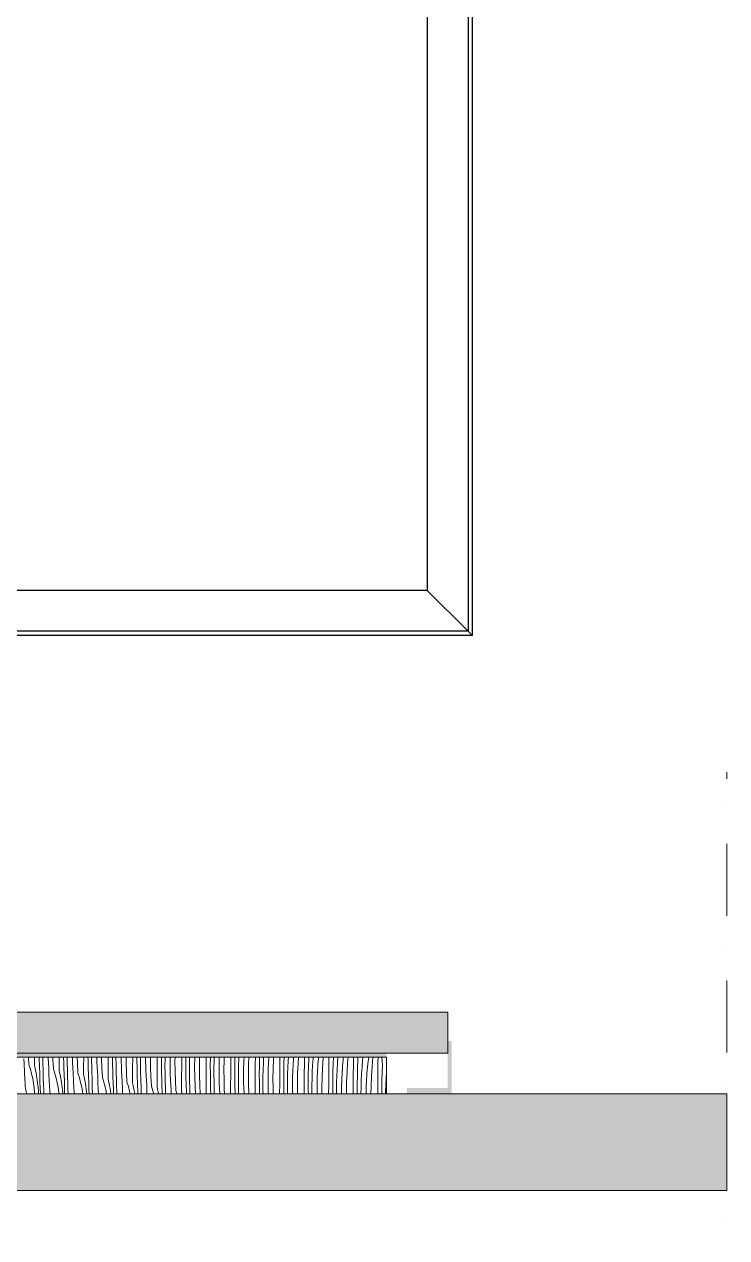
# Model space of a CAD drawing. Header units: millimetres. Extents: x -5804 to 56024, y 506 to 54141.
# Drawn here: x 45044 to 48488, y 28141 to 34087 of the extents above; entities that cross this region are included whole.
import ezdxf

# ---------------------------------------------------------------- set-up
doc = ezdxf.new("R2010")
doc.units = ezdxf.units.MM
doc.linetypes.add('Dot & Dashed', pattern=[670.277762, 352.777767, -176.388884, 0, -141.111112])
for name, color, linetype, lineweight in [('02', 251, 'Continuous', 15), ('05', 161, 'Continuous', 25), ('0_Pen_No__25', 161, 'Continuous', 25), ('2D Drafting - General2', 251, 'Continuous', 15), ('2D Drafting - General81', 251, 'Continuous', 20)]:
    doc.layers.add(name, color=color, linetype=linetype, lineweight=lineweight)

# ---------------------------------------------------------------- blocks, each defined once
blk = doc.blocks.new('*X26')
at = {"layer": '2D Drafting - General81', "linetype": 'Continuous'}
for p, q in [((-50177.6, -105049.1), (-50179.4, -105025)), ((-50177.4, -105062.4), (-50177.6, -105049.1)), ((-50177, -105075.7), (-50177.4, -105062.4)), ((-50154.8, -105053.1), (-50156.7, -105016.9)), ((-50154.8, -105053.1), (-50147.6, -105075.5)), ((-50127, -105058), (-50126.7, -105018.7)), ((-50127, -105058), (-50124.3, -105070)), ((-50126.7, -105018.7), (-50126.7, -105016.9)), ((-50104.2, -105024.1), (-50104.4, -105016.9)), ((-50102.9, -105062.3), (-50104.2, -105024.1)), ((-50102.7, -105066.9), (-50102.9, -105062.3)), ((-50087.2, -105020.9), (-50087.3, -105016.9)), ((-50087.1, -105026.5), (-50087.2, -105020.9)), ((-50086.9, -105032), (-50087.1, -105026.5)), ((-50086.7, -105037.6), (-50086.9, -105032)), ((-50086.5, -105043.1), (-50086.7, -105037.6)), ((-50086.3, -105048.7), (-50086.5, -105043.1)), ((-50086.1, -105054.2), (-50086.3, -105048.7)), ((-50085.8, -105059.8), (-50086.1, -105054.2)), ((-50085.6, -105065.3), (-50085.8, -105059.8)), ((-50060.8, -105022.1), (-50061.1, -105016.9)), ((-50059.4, -105046.2), (-50060.8, -105022.1)), ((-50057.6, -105070.2), (-50059.4, -105046.2)), ((-50037.3, -105026.5), (-50037.6, -105016.9)), ((-50034.7, -105074.3), (-50037.3, -105026.5)), ((-50006.9, -105079.2), (-50006.7, -105039.8)), ((-50006.7, -105039.8), (-50006.5, -105016.9)), ((-49984.2, -105045.3), (-49984.9, -105016.9)), ((-49982.8, -105083.4), (-49984.2, -105045.3)), ((-49967.2, -105042.1), (-49967.7, -105016.9)), ((-49967, -105047.6), (-49967.2, -105042.1)), ((-49966.8, -105053.2), (-49967, -105047.6)), ((-49966.6, -105058.7), (-49966.8, -105053.2)), ((-49966.4, -105064.3), (-49966.6, -105058.7)), ((-49941.8, -105019.1), (-49941.9, -105016.9)), ((-49940.8, -105043.2), (-49941.8, -105019.1)), ((-49939.3, -105067.3), (-49940.8, -105043.2)), ((-49917.2, -105047.7), (-49918.1, -105016.9)), ((-49914.7, -105095.4), (-49917.2, -105047.7)), ((-49886.9, -105100.3), (-49886.6, -105061)), ((-49886.6, -105061), (-49886.3, -105021.7)), ((-49886.3, -105021.7), (-49886.3, -105016.9)), ((-49865.1, -105028.3), (-49865.3, -105016.9)), ((-49864.1, -105066.5), (-49865.1, -105028.3)), ((-49847.8, -105030.2), (-49847.9, -105016.9)), ((-49847.1, -105063.3), (-49847.8, -105030.2)), ((-49821.8, -105040.3), (-49822.5, -105016.9)), ((-49820.7, -105064.4), (-49821.8, -105040.3)), ((-49798.6, -105021.1), (-49798.6, -105016.9)), ((-49797.1, -105068.9), (-49798.6, -105021.1)), ((-49766.5, -105082.2), (-49766.3, -105042.8)), ((-49766.3, -105042.8), (-49766.1, -105016.9)), ((-49745, -105049.5), (-49745.5, -105016.9)), ((-49744, -105087.6), (-49745, -105049.5)), ((-49727.9, -105018.3), (-49727.9, -105016.9)), ((-49727.7, -105051.4), (-49727.9, -105018.3)), ((-49727, -105084.4), (-49727.7, -105051.4)), ((-49702.4, -105037.3), (-49702.7, -105016.9)), ((-49701.7, -105061.5), (-49702.4, -105037.3)), ((-49700.6, -105085.6), (-49701.7, -105061.5)), ((-49678.5, -105042.2), (-49678.7, -105016.9)), ((-49677.1, -105090), (-49678.5, -105042.2)), ((-49646.2, -105064), (-49645.9, -105024.7)), ((-49645.9, -105024.7), (-49645.9, -105016.9)), ((-49625.5, -105032.5), (-49625.6, -105016.9)), ((-49624.9, -105070.7), (-49625.5, -105032.5)), ((-49607.9, -105039.5), (-49607.7, -105016.9)), ((-49607.6, -105072.6), (-49607.9, -105039.5)), ((-49582.7, -105034.3), (-49582.7, -105016.9)), ((-49582.4, -105058.5), (-49582.7, -105034.3)), ((-49581.6, -105082.6), (-49582.4, -105058.5)), ((-49558.4, -105063.4), (-49558.7, -105016.9)), ((-49526.1, -105085.2), (-49525.9, -105045.8)), ((-49525.9, -105045.8), (-49525.6, -105016.9)), ((-49505.4, -105053.7), (-49505.6, -105016.9)), ((-49504.9, -105091.8), (-49505.4, -105053.7)), ((-49487.8, -105060.7), (-49487.6, -105027.6)), ((-49487.6, -105093.7), (-49487.8, -105060.7)), ((-49487.6, -105027.6), (-49487.4, -105016.9)), ((-49462.7, -105055.5), (-49462.6, -105031.4)), ((-49462.3, -105079.7), (-49462.7, -105055.5)), ((-49462.6, -105031.4), (-49462.4, -105016.9)), ((-49438.7, -105036.8), (-49438.3, -105016.9)), ((-49438.4, -105084.6), (-49438.7, -105036.8)), ((-49405.8, -105067), (-49405.5, -105027.7)), ((-49405.5, -105027.7), (-49405.4, -105016.9)), ((-49385.6, -105036.7), (-49385.4, -105016.9)), ((-49385.4, -105074.9), (-49385.6, -105036.7)), ((-49367.7, -105081.9), (-49367.5, -105048.8)), ((-49367.5, -105048.8), (-49366.9, -105016.9)), ((-49342.6, -105052.5), (-49342.2, -105028.4)), ((-49342.6, -105076.7), (-49342.6, -105052.5)), ((-49342.2, -105028.4), (-49341.9, -105016.9)), ((-49318.6, -105057.9), (-49317.9, -105016.9)), ((-49318.3, -105105.8), (-49318.6, -105057.9)), ((-49285.7, -105088.2), (-49285.4, -105048.8)), ((-49285.4, -105048.8), (-49285.2, -105016.9)), ((-49265.5, -105057.9), (-49265.3, -105019.7)), ((-49265.3, -105096), (-49265.5, -105057.9)), ((-49265.3, -105019.7), (-49265.2, -105016.9)), ((-49247.5, -105070), (-49246.8, -105036.9)), ((-49246.8, -105036.9), (-49246.1, -105016.9)), ((-49222.5, -105073.7), (-49222.1, -105049.6)), ((-49222.1, -105049.6), (-49221.4, -105025.4)), ((-49221.4, -105025.4), (-49221.1, -105016.9)), ((-49198.5, -105079.1), (-49197.7, -105031.3)), ((-49197.7, -105031.3), (-49197.1, -105016.9)), ((-49165.4, -105070), (-49165, -105030.7)), ((-49165, -105030.7), (-49164.9, -105016.9)), ((-49145.4, -105079), (-49145.2, -105040.9)), ((-49145.2, -105040.9), (-49144.8, -105016.9)), ((-49127.4, -105091.2), (-49126.7, -105058.1)), ((-49126.7, -105058.1), (-49125.6, -105025.1)), ((-49125.6, -105025.1), (-49125.2, -105016.9)), ((-49102.1, -105070.7), (-49101.3, -105046.6)), ((-49101.3, -105046.6), (-49100.7, -105032.1)), ((-49100.7, -105032.1), (-49100, -105017.6)), ((-49100, -105017.6), (-49100, -105016.9)), ((-49078.5, -105100.3), (-49077.6, -105052.5)), ((-49077.6, -105052.5), (-49076.2, -105016.9)), ((-49045.3, -105091.2), (-49045, -105051.8)), ((-49045, -105051.8), (-49044.7, -105016.9)), ((-49025.3, -105100.2), (-49025.1, -105062.1)), ((-49025.1, -105062.1), (-49024.5, -105023.9)), ((-49024.5, -105023.9), (-49024.3, -105016.9)), ((-49006.7, -105079.3), (-49005.5, -105046.3)), ((-49005.5, -105046.3), (-49004.1, -105016.9)), ((-48981.3, -105067.8), (-48980.7, -105053.3)), ((-48980.7, -105053.3), (-48979.9, -105038.8)), ((-48979.9, -105038.8), (-48979.1, -105024.3)), ((-48979.1, -105024.3), (-48978.5, -105016.9)), ((-48957.6, -105073.6), (-48955.6, -105025.9)), ((-48955.6, -105025.9), (-48955, -105016.9)), ((-48924.9, -105073), (-48924.6, -105033.7)), ((-48924.6, -105033.7), (-48924.4, -105016.9)), ((-48905, -105083.2), (-48904.4, -105045.1)), ((-48904.4, -105045.1), (-48903.6, -105016.9)), ((-48885.5, -105067.4), (-48883.9, -105034.4)), ((-48883.9, -105034.4), (-48882.8, -105016.9)), ((-48860.6, -105074.4), (-48859.9, -105060)), ((-48859.9, -105060), (-48859, -105045.5)), ((-48859, -105045.5), (-48858, -105031)), ((-48858, -105031), (-48856.9, -105016.9)), ((-48837.5, -105094.8), (-48835.5, -105047)), ((-48835.5, -105047), (-48833.6, -105016.9)), ((-48804.8, -105094.2), (-48804.5, -105054.8)), ((-48804.5, -105054.8), (-48804.2, -105016.9)), ((-48784.3, -105066.3), (-48783.3, -105028.1)), ((-48783.3, -105028.1), (-48782.9, -105016.9)), ((-48765.4, -105088.6), (-48763.8, -105055.6)), ((-48763.8, -105055.6), (-48761.8, -105022.6)), ((-48761.8, -105022.6), (-48761.4, -105016.9)), ((-48738.9, -105066.6), (-48737.9, -105052.2)), ((-48737.9, -105052.2), (-48736.8, -105037.7)), ((-48736.8, -105037.7), (-48735.5, -105023.2)), ((-48735.5, -105023.2), (-48734.9, -105016.9)), ((-48715.5, -105068.2), (-48712.4, -105020.5)), ((-48712.4, -105020.5), (-48712.1, -105016.9)), ((-48684.4, -105076), (-48684.1, -105036.6)), ((-48684.1, -105036.6), (-48683.9, -105016.9)), ((-48664.3, -105087.4), (-48663.2, -105049.3)), ((-48663.2, -105049.3), (-48662, -105016.9)), ((-48643.8, -105076.8), (-48641.8, -105043.8)), ((-48641.8, -105043.8), (-48639.7, -105016.9)), ((-48617.8, -105073.3), (-48616.7, -105058.9)), ((-48616.7, -105058.9), (-48615.4, -105044.4)), ((-48615.4, -105044.4), (-48614, -105030)), ((-48614, -105030), (-48612.7, -105016.9)), ((-48595.4, -105089.4), (-48592.3, -105041.7)), ((-48592.3, -105041.7), (-48590.1, -105016.9)), ((-48564.4, -105097.2), (-48564, -105057.8)), ((-48564, -105057.8), (-48563.7, -105018.5)), ((-48563.7, -105018.5), (-48563.7, -105016.9)), ((-48543.2, -105070.5), (-48541.7, -105032.3)), ((-48541.7, -105032.3), (-48542.9, -105016.9)), ((-48521.7, -105065), (-48519.2, -105032)), ((-48519.2, -105032), (-48518, -105021.3)), ((-48518, -105021.3), (-48517.8, -105016.9)), ((-48495.4, -105065.6), (-48494, -105051.1)), ((-48494, -105051.1), (-48492.4, -105036.7)), ((-48492.4, -105036.7), (-48488.9, -105016.9)), ((-48472.2, -105062.8), (-48468.2, -105016.9)), ((-48444, -105079), (-48443.6, -105039.6)), ((-48443.6, -105039.6), (-48443.4, -105018.8)), ((-48443.4, -105018.8), (-48443.4, -105016.9)), ((-48424.3, -105018.7), (-48424.4, -105016.9)), ((-48421.7, -105053.5), (-48424.3, -105018.7)), ((-48423.1, -105091.6), (-48421.7, -105053.5)), ((-50176.5, -105089), (-50177, -105075.7)), ((-50176, -105102.3), (-50176.5, -105089)), ((-50175.4, -105115.6), (-50176, -105102.3)), ((-50174.6, -105128.9), (-50175.4, -105115.6)), ((-50147.6, -105075.5), (-50141.4, -105098.2)), ((-50141.4, -105098.2), (-50136.1, -105121.1)), ((-50136.1, -105121.1), (-50131.9, -105144.2)), ((-50124.3, -105070), (-50121.8, -105082)), ((-50121.8, -105082), (-50119.5, -105094)), ((-50119.5, -105094), (-50117.3, -105106.1)), ((-50117.3, -105106.1), (-50115.4, -105118.2)), ((-50115.4, -105118.2), (-50113.7, -105130.4)), ((-50102.5, -105071.6), (-50102.7, -105066.9)), ((-50102.2, -105076.3), (-50102.5, -105071.6)), ((-50102, -105081), (-50102.2, -105076.3)), ((-50101.8, -105085.6), (-50102, -105081)), ((-50101.6, -105090.3), (-50101.8, -105085.6)), ((-50101.4, -105095), (-50101.6, -105090.3)), ((-50101.1, -105099.7), (-50101.4, -105095)), ((-50100.5, -105134.6), (-50101.1, -105099.7)), ((-50085.3, -105093.9), (-50085.6, -105065.3)), ((-50084.6, -105122.5), (-50085.3, -105093.9)), ((-50057.3, -105083.6), (-50057.6, -105070.2)), ((-50056.9, -105096.9), (-50057.3, -105083.6)), ((-50056.5, -105110.2), (-50056.9, -105096.9)), ((-50055.9, -105123.5), (-50056.5, -105110.2)), ((-50034.7, -105074.3), (-50027.5, -105096.7)), ((-50027.5, -105096.7), (-50021.3, -105119.3)), ((-50021.3, -105119.3), (-50016.1, -105142.3)), ((-50006.9, -105079.2), (-50004.2, -105091.1)), ((-50004.2, -105091.1), (-50001.7, -105103.2)), ((-50001.7, -105103.2), (-49999.4, -105115.2)), ((-49999.4, -105115.2), (-49997.3, -105127.3)), ((-49982.6, -105088.1), (-49982.8, -105083.4)), ((-49982.4, -105092.8), (-49982.6, -105088.1)), ((-49982.2, -105097.5), (-49982.4, -105092.8)), ((-49982, -105102.1), (-49982.2, -105097.5)), ((-49981.7, -105106.8), (-49982, -105102.1)), ((-49981.5, -105111.5), (-49981.7, -105106.8)), ((-49981.3, -105116.1), (-49981.5, -105111.5)), ((-49981, -105120.8), (-49981.3, -105116.1)), ((-49980.5, -105155.7), (-49981, -105120.8)), ((-49966.2, -105069.8), (-49966.4, -105064.3)), ((-49966, -105075.4), (-49966.2, -105069.8)), ((-49965.8, -105080.9), (-49966, -105075.4)), ((-49965.5, -105086.5), (-49965.8, -105080.9)), ((-49965.2, -105115.1), (-49965.5, -105086.5)), ((-49964.5, -105143.6), (-49965.2, -105115.1)), ((-49937.5, -105091.4), (-49939.3, -105067.3)), ((-49937.2, -105104.7), (-49937.5, -105091.4)), ((-49936.9, -105118.1), (-49937.2, -105104.7)), ((-49936.4, -105131.4), (-49936.9, -105118.1)), ((-49914.7, -105095.4), (-49907.4, -105117.8)), ((-49907.4, -105117.8), (-49901.2, -105140.5)), ((-49886.9, -105100.3), (-49884.2, -105112.3)), ((-49884.2, -105112.3), (-49881.6, -105124.3)), ((-49862.7, -105104.6), (-49864.1, -105066.5)), ((-49862.5, -105109.3), (-49862.7, -105104.6)), ((-49862.3, -105114), (-49862.5, -105109.3)), ((-49862.1, -105118.6), (-49862.3, -105114)), ((-49861.9, -105123.3), (-49862.1, -105118.6)), ((-49846.9, -105068.8), (-49847.1, -105063.3)), ((-49846.8, -105074.4), (-49846.9, -105068.8)), ((-49846.6, -105079.9), (-49846.8, -105074.4)), ((-49846.4, -105085.5), (-49846.6, -105079.9)), ((-49846.2, -105091), (-49846.4, -105085.5)), ((-49845.9, -105096.6), (-49846.2, -105091)), ((-49845.7, -105102.1), (-49845.9, -105096.6)), ((-49845.5, -105107.6), (-49845.7, -105102.1)), ((-49845.1, -105136.2), (-49845.5, -105107.6)), ((-49819.2, -105088.5), (-49820.7, -105064.4)), ((-49817.4, -105112.6), (-49819.2, -105088.5)), ((-49817.2, -105125.9), (-49817.4, -105112.6)), ((-49794.6, -105116.6), (-49797.1, -105068.9)), ((-49794.6, -105116.6), (-49787.4, -105139)), ((-49766.8, -105121.5), (-49766.5, -105082.2)), ((-49766.8, -105121.5), (-49764.1, -105133.5)), ((-49742.7, -105125.8), (-49744, -105087.6)), ((-49726.9, -105090), (-49727, -105084.4)), ((-49726.7, -105095.5), (-49726.9, -105090)), ((-49726.5, -105101.1), (-49726.7, -105095.5)), ((-49726.3, -105106.6), (-49726.5, -105101.1)), ((-49726.1, -105112.2), (-49726.3, -105106.6)), ((-49725.9, -105117.7), (-49726.1, -105112.2)), ((-49725.6, -105123.3), (-49725.9, -105117.7)), ((-49699.2, -105109.7), (-49700.6, -105085.6)), ((-49697.4, -105133.8), (-49699.2, -105109.7)), ((-49674.5, -105137.8), (-49677.1, -105090)), ((-49646.7, -105142.7), (-49646.5, -105103.3)), ((-49646.5, -105103.3), (-49646.2, -105064)), ((-49624, -105108.8), (-49624.9, -105070.7)), ((-49622.6, -105146.9), (-49624, -105108.8)), ((-49607, -105105.6), (-49607.6, -105072.6)), ((-49606.8, -105111.2), (-49607, -105105.6)), ((-49606.6, -105116.7), (-49606.8, -105111.2)), ((-49606.4, -105122.3), (-49606.6, -105116.7)), ((-49580.6, -105106.7), (-49581.6, -105082.6)), ((-49579.1, -105130.9), (-49580.6, -105106.7)), ((-49557, -105111.2), (-49558.4, -105063.4)), ((-49554.5, -105159), (-49557, -105111.2)), ((-49526.4, -105124.5), (-49526.1, -105085.2)), ((-49503.9, -105130), (-49504.9, -105091.8)), ((-49486.9, -105126.8), (-49487.6, -105093.7)), ((-49461.6, -105103.8), (-49462.3, -105079.7)), ((-49460.5, -105127.9), (-49461.6, -105103.8)), ((-49436.9, -105132.4), (-49438.4, -105084.6)), ((-49406.3, -105145.7), (-49406.1, -105106.3)), ((-49406.1, -105106.3), (-49405.8, -105067)), ((-49384.8, -105113), (-49385.4, -105074.9)), ((-49383.8, -105151.2), (-49384.8, -105113)), ((-49367.5, -105114.9), (-49367.7, -105081.9)), ((-49366.8, -105147.9), (-49367.5, -105114.9)), ((-49342.2, -105100.8), (-49342.6, -105076.7)), ((-49341.5, -105125), (-49342.2, -105100.8)), ((-49316.9, -105153.6), (-49318.3, -105105.8)), ((-49286, -105127.5), (-49285.7, -105088.2)), ((-49264.7, -105134.2), (-49265.3, -105096)), ((-49247.7, -105103), (-49247.5, -105070)), ((-49247.4, -105136.1), (-49247.7, -105103)), ((-49222.5, -105097.9), (-49222.5, -105073.7)), ((-49222.2, -105122), (-49222.5, -105097.9)), ((-49221.4, -105146.1), (-49222.2, -105122)), ((-49198.2, -105126.9), (-49198.5, -105079.1)), ((-49165.9, -105148.7), (-49165.6, -105109.3)), ((-49165.6, -105109.3), (-49165.4, -105070)), ((-49145.2, -105117.2), (-49145.4, -105079)), ((-49144.7, -105155.4), (-49145.2, -105117.2)), ((-49127.6, -105124.2), (-49127.4, -105091.2)), ((-49102.4, -105094.9), (-49102.1, -105070.7)), ((-49102.4, -105119), (-49102.4, -105094.9)), ((-49102.1, -105143.2), (-49102.4, -105119)), ((-49078.2, -105148.1), (-49078.5, -105100.3)), ((-49045.6, -105130.5), (-49045.3, -105091.2)), ((-49025.2, -105138.4), (-49025.3, -105100.2)), ((-49007.5, -105145.4), (-49007.3, -105112.3)), ((-49007.3, -105112.3), (-49006.7, -105079.3)), ((-48982.4, -105116), (-48982, -105091.9)), ((-48982.4, -105140.2), (-48982.4, -105116)), ((-48982, -105091.9), (-48981.3, -105067.8)), ((-48958.4, -105121.5), (-48957.6, -105073.6)), ((-48958.1, -105169.3), (-48958.4, -105121.5)), ((-48925.5, -105151.7), (-48925.2, -105112.3)), ((-48925.2, -105112.3), (-48924.9, -105073)), ((-48905.3, -105121.4), (-48905, -105083.2)), ((-48905.1, -105159.5), (-48905.3, -105121.4)), ((-48887.3, -105133.5), (-48886.6, -105100.5)), ((-48886.6, -105100.5), (-48885.5, -105067.4)), ((-48862.3, -105137.2), (-48861.9, -105113.1)), ((-48861.9, -105113.1), (-48861.2, -105088.9)), ((-48861.2, -105088.9), (-48860.6, -105074.4)), ((-48838.3, -105142.6), (-48837.5, -105094.8)), ((-48805.1, -105133.5), (-48804.8, -105094.2)), ((-48785.2, -105142.6), (-48785, -105104.4)), ((-48785, -105104.4), (-48784.3, -105066.3)), ((-48767.2, -105154.7), (-48766.5, -105121.6)), ((-48766.5, -105121.6), (-48765.4, -105088.6)), ((-48741.9, -105134.2), (-48741.1, -105110.1)), ((-48741.1, -105110.1), (-48740.5, -105095.6)), ((-48740.5, -105095.6), (-48739.8, -105081.1)), ((-48739.8, -105081.1), (-48738.9, -105066.6)), ((-48718.3, -105163.8), (-48717.4, -105116)), ((-48717.4, -105116), (-48715.5, -105068.2)), ((-48685.1, -105154.7), (-48684.8, -105115.3)), ((-48684.8, -105115.3), (-48684.4, -105076)), ((-48664.9, -105125.6), (-48664.3, -105087.4)), ((-48646.5, -105142.8), (-48645.3, -105109.8)), ((-48645.3, -105109.8), (-48643.8, -105076.8)), ((-48621.1, -105131.3), (-48620.5, -105116.8)), ((-48620.5, -105116.8), (-48619.7, -105102.3)), ((-48619.7, -105102.3), (-48618.8, -105087.8)), ((-48618.8, -105087.8), (-48617.8, -105073.3)), ((-48597.4, -105137.2), (-48595.4, -105089.4)), ((-48564.7, -105136.5), (-48564.4, -105097.2)), ((-48544.8, -105146.7), (-48544.2, -105108.6)), ((-48544.2, -105108.6), (-48543.2, -105070.5)), ((-48525.3, -105130.9), (-48523.7, -105097.9)), ((-48523.7, -105097.9), (-48521.7, -105065)), ((-48499.7, -105123.5), (-48498.8, -105109)), ((-48498.8, -105109), (-48497.8, -105094.5)), ((-48497.8, -105094.5), (-48496.6, -105080)), ((-48496.6, -105080), (-48495.4, -105065.6)), ((-48477.3, -105158.3), (-48475.3, -105110.5)), ((-48475.3, -105110.5), (-48472.2, -105062.8)), ((-48444.6, -105157.7), (-48444.3, -105118.3)), ((-48444.3, -105118.3), (-48444, -105079)), ((-48424.1, -105129.8), (-48423.1, -105091.6)), ((-48405.2, -105152.1), (-48403.6, -105119.1)), ((-48403.6, -105119.1), (-48401.9, -105090.5)), ((-50173.8, -105142.2), (-50174.6, -105128.9)), ((-50172.9, -105155.5), (-50173.8, -105142.2)), ((-50172.7, -105159.5), (-50172.9, -105155.5)), ((-50172.4, -105163.4), (-50172.7, -105159.5)), ((-50171.9, -105167.3), (-50172.4, -105163.4)), ((-50171.3, -105171.2), (-50171.9, -105167.3)), ((-50170.6, -105175.1), (-50171.3, -105171.2)), ((-50169.7, -105179), (-50170.6, -105175.1)), ((-50168.7, -105182.8), (-50169.7, -105179)), ((-50131.9, -105144.2), (-50128.8, -105167.5)), ((-50128.8, -105167.5), (-50126.6, -105191)), ((-50113.7, -105130.4), (-50112.2, -105142.6)), ((-50112.2, -105142.6), (-50110.8, -105154.8)), ((-50110, -105160.1), (-50110.8, -105154.8)), ((-50109.3, -105165.4), (-50110, -105160.1)), ((-50108.7, -105170.8), (-50109.3, -105165.4)), ((-50108.3, -105176.1), (-50108.7, -105170.8)), ((-50108, -105181.5), (-50108.3, -105176.1)), ((-50107.8, -105186.9), (-50108, -105181.5)), ((-50099.7, -105169.5), (-50100.5, -105134.6)), ((-50098.7, -105196.9), (-50099.7, -105169.5)), ((-50083.6, -105151), (-50084.6, -105122.5)), ((-50082.2, -105179.6), (-50083.6, -105151)), ((-50081.2, -105196.9), (-50082.2, -105179.6)), ((-50055.3, -105136.8), (-50055.9, -105123.5)), ((-50054.6, -105150.1), (-50055.3, -105136.8)), ((-50053.7, -105163.4), (-50054.6, -105150.1)), ((-50052.8, -105176.7), (-50053.7, -105163.4)), ((-50052.6, -105180.6), (-50052.8, -105176.7)), ((-50052.3, -105184.6), (-50052.6, -105180.6)), ((-50016.1, -105142.3), (-50011.9, -105165.4)), ((-50011.9, -105165.4), (-50008.7, -105188.7)), ((-49997.3, -105127.3), (-49995.3, -105139.4)), ((-49995.3, -105139.4), (-49993.6, -105151.6)), ((-49993.6, -105151.6), (-49992.1, -105163.7)), ((-49992.1, -105163.7), (-49990.8, -105175.9)), ((-49989.9, -105181.2), (-49990.8, -105175.9)), ((-49989.2, -105186.6), (-49989.9, -105181.2)), ((-49979.6, -105190.6), (-49980.5, -105155.7)), ((-49963.5, -105172.2), (-49964.5, -105143.6)), ((-49962.3, -105196.9), (-49963.5, -105172.2)), ((-49935.9, -105144.7), (-49936.4, -105131.4)), ((-49935.2, -105158), (-49935.9, -105144.7)), ((-49934.5, -105171.3), (-49935.2, -105158)), ((-49933.7, -105184.6), (-49934.5, -105171.3)), ((-49901.2, -105140.5), (-49896, -105163.4)), ((-49896, -105163.4), (-49891.8, -105186.6)), ((-49881.6, -105124.3), (-49879.3, -105136.4)), ((-49879.3, -105136.4), (-49877.2, -105148.5)), ((-49877.2, -105148.5), (-49875.3, -105160.6)), ((-49875.3, -105160.6), (-49873.5, -105172.7)), ((-49873.5, -105172.7), (-49872, -105184.9)), ((-49861.7, -105128), (-49861.9, -105123.3)), ((-49861.4, -105132.6), (-49861.7, -105128)), ((-49861.2, -105137.3), (-49861.4, -105132.6)), ((-49861, -105142), (-49861.2, -105137.3)), ((-49860.4, -105176.9), (-49861, -105142)), ((-49859.9, -105196.9), (-49860.4, -105176.9)), ((-49844.4, -105164.8), (-49845.1, -105136.2)), ((-49843.4, -105193.4), (-49844.4, -105164.8)), ((-49816.8, -105139.2), (-49817.2, -105125.9)), ((-49816.3, -105152.5), (-49816.8, -105139.2)), ((-49815.8, -105165.8), (-49816.3, -105152.5)), ((-49815.2, -105179.1), (-49815.8, -105165.8)), ((-49814.4, -105192.4), (-49815.2, -105179.1)), ((-49787.4, -105139), (-49781.2, -105161.7)), ((-49781.2, -105161.7), (-49775.9, -105184.6)), ((-49764.1, -105133.5), (-49761.6, -105145.5)), ((-49761.6, -105145.5), (-49759.3, -105157.5)), ((-49759.3, -105157.5), (-49757.1, -105169.6)), ((-49757.1, -105169.6), (-49755.2, -105181.7)), ((-49742.5, -105130.5), (-49742.7, -105125.8)), ((-49742.3, -105135.1), (-49742.5, -105130.5)), ((-49742, -105139.8), (-49742.3, -105135.1)), ((-49741.8, -105144.5), (-49742, -105139.8)), ((-49741.6, -105149.1), (-49741.8, -105144.5)), ((-49741.4, -105153.8), (-49741.6, -105149.1)), ((-49741.1, -105158.5), (-49741.4, -105153.8)), ((-49740.9, -105163.2), (-49741.1, -105158.5)), ((-49740.3, -105196.9), (-49740.9, -105163.2)), ((-49725.4, -105128.8), (-49725.6, -105123.3)), ((-49725.1, -105157.4), (-49725.4, -105128.8)), ((-49724.4, -105186), (-49725.1, -105157.4)), ((-49697.1, -105147.1), (-49697.4, -105133.8)), ((-49696.7, -105160.4), (-49697.1, -105147.1)), ((-49696.3, -105173.7), (-49696.7, -105160.4)), ((-49695.7, -105187), (-49696.3, -105173.7)), ((-49674.5, -105137.8), (-49667.3, -105160.2)), ((-49667.3, -105160.2), (-49661.1, -105182.9)), ((-49646.7, -105142.7), (-49644, -105154.7)), ((-49644, -105154.7), (-49641.5, -105166.7)), ((-49641.5, -105166.7), (-49639.2, -105178.7)), ((-49639.2, -105178.7), (-49637.1, -105190.8)), ((-49622.4, -105151.6), (-49622.6, -105146.9)), ((-49622.2, -105156.3), (-49622.4, -105151.6)), ((-49622, -105161), (-49622.2, -105156.3)), ((-49621.8, -105165.6), (-49622, -105161)), ((-49621.5, -105170.3), (-49621.8, -105165.6)), ((-49621.3, -105175), (-49621.5, -105170.3)), ((-49621.1, -105179.7), (-49621.3, -105175)), ((-49620.8, -105184.3), (-49621.1, -105179.7)), ((-49606.2, -105127.8), (-49606.4, -105122.3)), ((-49606, -105133.3), (-49606.2, -105127.8)), ((-49605.8, -105138.9), (-49606, -105133.3)), ((-49605.6, -105144.4), (-49605.8, -105138.9)), ((-49605.3, -105150), (-49605.6, -105144.4)), ((-49605, -105178.6), (-49605.3, -105150)), ((-49604.5, -105196.9), (-49605, -105178.6)), ((-49577.3, -105154.9), (-49579.1, -105130.9)), ((-49577, -105168.3), (-49577.3, -105154.9)), ((-49576.7, -105181.6), (-49577, -105168.3)), ((-49576.2, -105194.9), (-49576.7, -105181.6)), ((-49554.5, -105159), (-49547.2, -105181.3)), ((-49547.2, -105181.3), (-49543, -105196.9)), ((-49526.7, -105163.9), (-49526.4, -105124.5)), ((-49526.7, -105163.9), (-49524, -105175.8)), ((-49524, -105175.8), (-49521.4, -105187.8)), ((-49502.5, -105168.1), (-49503.9, -105130)), ((-49502.3, -105172.8), (-49502.5, -105168.1)), ((-49502.1, -105177.5), (-49502.3, -105172.8)), ((-49501.9, -105182.1), (-49502.1, -105177.5)), ((-49486.7, -105132.3), (-49486.9, -105126.8)), ((-49486.6, -105137.9), (-49486.7, -105132.3)), ((-49486.4, -105143.4), (-49486.6, -105137.9)), ((-49486.2, -105149), (-49486.4, -105143.4)), ((-49486, -105154.5), (-49486.2, -105149)), ((-49485.7, -105160.1), (-49486, -105154.5)), ((-49485.5, -105165.6), (-49485.7, -105160.1)), ((-49485.3, -105171.2), (-49485.5, -105165.6)), ((-49485, -105196.9), (-49485.3, -105171.2)), ((-49459, -105152), (-49460.5, -105127.9)), ((-49457.2, -105176.1), (-49459, -105152)), ((-49457, -105189.4), (-49457.2, -105176.1)), ((-49434.4, -105180.1), (-49436.9, -105132.4)), ((-49434.4, -105180.1), (-49429, -105196.9)), ((-49406.6, -105185), (-49406.3, -105145.7)), ((-49382.5, -105189.3), (-49383.8, -105151.2)), ((-49366.7, -105153.5), (-49366.8, -105147.9)), ((-49366.5, -105159), (-49366.7, -105153.5)), ((-49366.3, -105164.6), (-49366.5, -105159)), ((-49366.1, -105170.1), (-49366.3, -105164.6)), ((-49365.9, -105175.7), (-49366.1, -105170.1)), ((-49365.7, -105181.2), (-49365.9, -105175.7)), ((-49365.4, -105186.8), (-49365.7, -105181.2)), ((-49340.4, -105149.1), (-49341.5, -105125)), ((-49339, -105173.2), (-49340.4, -105149.1)), ((-49337.2, -105196.9), (-49339, -105173.2)), ((-49314.6, -105196.9), (-49316.9, -105153.6)), ((-49286.5, -105196.9), (-49286.3, -105166.9)), ((-49286.3, -105166.9), (-49286, -105127.5)), ((-49263.8, -105172.3), (-49264.7, -105134.2)), ((-49262.9, -105196.9), (-49263.8, -105172.3)), ((-49246.8, -105169.1), (-49247.4, -105136.1)), ((-49246.6, -105174.7), (-49246.8, -105169.1)), ((-49246.4, -105180.2), (-49246.6, -105174.7)), ((-49246.2, -105185.8), (-49246.4, -105180.2)), ((-49220.3, -105170.3), (-49221.4, -105146.1)), ((-49218.9, -105194.4), (-49220.3, -105170.3)), ((-49196.8, -105174.7), (-49198.2, -105126.9)), ((-49195.6, -105196.9), (-49196.8, -105174.7)), ((-49166.2, -105188), (-49165.9, -105148.7)), ((-49143.7, -105193.5), (-49144.7, -105155.4)), ((-49127.4, -105157.2), (-49127.6, -105124.2)), ((-49126.7, -105190.3), (-49127.4, -105157.2)), ((-49101.4, -105167.3), (-49102.1, -105143.2)), ((-49100.3, -105191.4), (-49101.4, -105167.3)), ((-49076.7, -105195.9), (-49078.2, -105148.1)), ((-49046.1, -105196.9), (-49045.9, -105169.9)), ((-49045.9, -105169.9), (-49045.6, -105130.5)), ((-49024.6, -105176.5), (-49025.2, -105138.4)), ((-49024.1, -105196.9), (-49024.6, -105176.5)), ((-49007.3, -105178.4), (-49007.5, -105145.4)), ((-49006.9, -105196.9), (-49007.3, -105178.4)), ((-48982, -105164.3), (-48982.4, -105140.2)), ((-48981.3, -105188.5), (-48982, -105164.3)), ((-48957.3, -105196.9), (-48958.1, -105169.3)), ((-48925.8, -105191), (-48925.5, -105151.7)), ((-48904.5, -105196.9), (-48905.1, -105159.5)), ((-48887.5, -105166.5), (-48887.3, -105133.5)), ((-48887.3, -105196.9), (-48887.5, -105166.5)), ((-48862.3, -105161.4), (-48862.3, -105137.2)), ((-48862, -105185.5), (-48862.3, -105161.4)), ((-48838, -105190.4), (-48838.3, -105142.6)), ((-48805.6, -105196.9), (-48805.4, -105172.9)), ((-48805.4, -105172.9), (-48805.1, -105133.5)), ((-48785, -105180.7), (-48785.2, -105142.6)), ((-48784.8, -105196.9), (-48785, -105180.7)), ((-48767.4, -105187.7), (-48767.2, -105154.7)), ((-48742.2, -105158.4), (-48741.9, -105134.2)), ((-48742.2, -105182.5), (-48742.2, -105158.4)), ((-48718.1, -105196.9), (-48718.3, -105163.8)), ((-48685.4, -105194), (-48685.1, -105154.7)), ((-48665.1, -105163.7), (-48664.9, -105125.6)), ((-48665, -105196.9), (-48665.1, -105163.7)), ((-48647.3, -105196.9), (-48647.1, -105175.8)), ((-48647.1, -105175.8), (-48646.5, -105142.8)), ((-48622.2, -105179.6), (-48621.8, -105155.4)), ((-48622.2, -105196.9), (-48622.2, -105179.6)), ((-48621.8, -105155.4), (-48621.1, -105131.3)), ((-48598.2, -105185), (-48597.4, -105137.2)), ((-48565.2, -105196.9), (-48565, -105175.9)), ((-48565, -105175.9), (-48564.7, -105136.5)), ((-48545.1, -105184.9), (-48544.8, -105146.7)), ((-48527, -105196.9), (-48526.4, -105164)), ((-48526.4, -105164), (-48525.3, -105130.9)), ((-48502, -105196.9), (-48501.7, -105176.6)), ((-48501.7, -105176.6), (-48501, -105152.5)), ((-48501, -105152.5), (-48500.4, -105138)), ((-48500.4, -105138), (-48499.7, -105123.5)), ((-48478, -105196.9), (-48477.3, -105158.3)), ((-48444.9, -105196.9), (-48444.6, -105157.7)), ((-48425, -105196.9), (-48424.8, -105167.9)), ((-48424.8, -105167.9), (-48424.1, -105129.8)), ((-48406.3, -105185.1), (-48405.2, -105152.1)), ((-50167.6, -105186.6), (-50168.7, -105182.8)), ((-50164.7, -105196.9), (-50167.6, -105186.6)), ((-50126.6, -105191), (-50126.4, -105196.9)), ((-50107.7, -105192.2), (-50107.8, -105186.9)), ((-50107.7, -105196.9), (-50107.7, -105192.2)), ((-50051.8, -105188.5), (-50052.3, -105184.6)), ((-50051.3, -105192.4), (-50051.8, -105188.5)), ((-50050.5, -105196.3), (-50051.3, -105192.4)), ((-50050.4, -105196.9), (-50050.5, -105196.3)), ((-50008.7, -105188.7), (-50008, -105196.9)), ((-49988.7, -105191.9), (-49989.2, -105186.6)), ((-49988.2, -105196.9), (-49988.7, -105191.9)), ((-49979.4, -105196.9), (-49979.6, -105190.6)), ((-49932.8, -105196.9), (-49933.7, -105184.6)), ((-49891.8, -105186.6), (-49890.4, -105196.9)), ((-49872, -105184.9), (-49870.7, -105196.9)), ((-49843.3, -105196.9), (-49843.4, -105193.4)), ((-49814.1, -105196.9), (-49814.4, -105192.4)), ((-49775.9, -105184.6), (-49773.7, -105196.9)), ((-49755.2, -105181.7), (-49753.5, -105193.9)), ((-49753.5, -105193.9), (-49753.1, -105196.9)), ((-49724, -105196.9), (-49724.4, -105186)), ((-49695.3, -105196.9), (-49695.7, -105187)), ((-49661.1, -105182.9), (-49657.9, -105196.9)), ((-49637.1, -105190.8), (-49636.1, -105196.9)), ((-49620.6, -105196.9), (-49620.8, -105184.3)), ((-49576.1, -105196.9), (-49576.2, -105194.9)), ((-49521.4, -105187.8), (-49519.7, -105196.9)), ((-49501.7, -105186.8), (-49501.9, -105182.1)), ((-49501.5, -105191.5), (-49501.7, -105186.8)), ((-49501.2, -105196.2), (-49501.5, -105191.5)), ((-49501.2, -105196.9), (-49501.2, -105196.2)), ((-49456.8, -105196.9), (-49457, -105189.4)), ((-49406.6, -105185), (-49403.9, -105196.9)), ((-49382.3, -105194), (-49382.5, -105189.3)), ((-49382.1, -105196.9), (-49382.3, -105194)), ((-49365.2, -105192.3), (-49365.4, -105186.8)), ((-49365.1, -105196.9), (-49365.2, -105192.3)), ((-49246, -105191.3), (-49246.2, -105185.8)), ((-49245.8, -105196.9), (-49246, -105191.3)), ((-49245.8, -105196.9), (-49245.8, -105196.9)), ((-49218.7, -105196.9), (-49218.9, -105194.4)), ((-49166.3, -105196.9), (-49166.2, -105188)), ((-49143.6, -105196.9), (-49143.7, -105193.5)), ((-49126.5, -105195.8), (-49126.7, -105190.3)), ((-49126.5, -105196.9), (-49126.5, -105195.8)), ((-49100, -105196.9), (-49100.3, -105191.4)), ((-49076.7, -105196.9), (-49076.7, -105195.9)), ((-48980.9, -105196.9), (-48981.3, -105188.5)), ((-48925.8, -105196.9), (-48925.8, -105191)), ((-48861.6, -105196.9), (-48862, -105185.5)), ((-48837.8, -105196.9), (-48838, -105190.4)), ((-48767.3, -105196.9), (-48767.4, -105187.7)), ((-48742, -105196.9), (-48742.2, -105182.5)), ((-48685.4, -105196.9), (-48685.4, -105194)), ((-48598.1, -105196.9), (-48598.2, -105185)), ((-48545, -105196.9), (-48545.1, -105184.9)), ((-48406.6, -105196.9), (-48406.3, -105185.1))]:
    blk.add_line(p, q, dxfattribs=at)
blk = doc.blocks.new('Wype_nienie_41')
at = {"layer": '2D Drafting - General2', "linetype": 'Continuous'}
for p, q in [((-48401.9, -105016.9), (-58901, -105016.9)), ((-48401.9, -105196.9), (-48401.9, -105016.9)), ((-58901, -105196.9), (-48401.9, -105196.9))]:
    blk.add_line(p, q, dxfattribs=at)
at = {"layer": '2D Drafting - General81', "linetype": 'Continuous'}
blk.add_blockref('*X26', (0, 0), dxfattribs=at)

msp = doc.modelspace()

# ---------------------------------------------------------------- hatches: boundary and pattern name
at = {"layer": '02', "linetype": 'Continuous'}
msp.add_hatch(color=256, dxfattribs=at).paths.add_polyline_path([(47140.13, 29105.27), (47120.13, 29105.27), (47120.13, 28875.27), (46920.13, 28875.27), (46920.13, 28855.27), (47140.13, 28855.27)], flags=0)
at = {"layer": '2D Drafting - General81', "linetype": 'Continuous'}
h = msp.add_hatch(dxfattribs=at)
h.set_pattern_fill('BETON', color=256, style=0, pattern_type=2)
h.set_pattern_definition([(45, (95222.02, 134042.17), (-70.71068, 70.71068), [75, -25]), (45, (95222.02, 134112.89), (-70.71068, 70.71068), [75, -25])])
h.paths.add_polyline_path([(47120.13, 29245.27), (36021.03, 29245.27), (36021.03, 29075.27), (36021.03, 29045.27), (47120.13, 29045.27)])
for points in [[(36321.03, 29025.27), (46820.13, 29025.27), (46820.13, 29045.27), (36321.03, 29045.27)], [(47140.13, 28855.27), (46920.13, 28855.27), (46920.13, 28845.27), (47140.13, 28845.27)]]:
    msp.add_hatch(color=256, dxfattribs=at).paths.add_polyline_path(points, flags=0)
h = msp.add_hatch(dxfattribs=at)
h.set_pattern_fill('SOLID___DASHED', color=256, style=0, pattern_type=2)
h.set_pattern_definition([(45, (95222.02, 134042.17), (-70.71068, 70.71068), []), (45, (95186.66, 134077.53), (-70.71068, 70.71068), [75, -25])])
h.paths.add_polyline_path([(48488.23, 28371.7), (48488.23, 28845.27), (3122.03, 28845.27), (3122.03, 28371.7)])

# ---------------------------------------------------------------- linework, layer by layer
at = {"layer": '05', "linetype": 'Continuous', "flags": 128}
msp.add_lwpolyline([(47220.13, 31112.5), (47240.13, 31092.5)], dxfattribs=at)
at = {"layer": '0_Pen_No__25', "linetype": 'Continuous'}
for p, q in [((47240.13, 51152.5), (47240.13, 31092.5)), ((47220.13, 51132.5), (47220.13, 31112.5)), ((47020.13, 50932.5), (47020.13, 31312.5)), ((47020.13, 31312.5), (4690.13, 31312.5)), ((47220.13, 31112.5), (4490.13, 31112.5)), ((47240.13, 31092.5), (4470.13, 31092.5))]:
    msp.add_line(p, q, dxfattribs=at)
at = {"layer": '0_Pen_No__25', "linetype": 'Continuous', "flags": 128}
msp.add_lwpolyline([(47020.13, 31312.5), (47220.13, 31112.5)], dxfattribs=at)
at = {"layer": '2D Drafting - General2', "linetype": 'Dot & Dashed'}
msp.add_line((48488.23, 27037.24), (48488.23, 30422.5), dxfattribs=at)
at = {"layer": '2D Drafting - General2', "linetype": 'Continuous', "flags": 128}
for points in [[(47120.13, 29245.27), (36021.03, 29245.27), (36021.03, 29075.27), (36021.03, 29045.27), (47120.13, 29045.27)], [(48488.23, 28845.27), (3122.03, 28845.27), (3122.03, 28371.7), (48488.23, 28371.7)]]:
    msp.add_lwpolyline(points, close=True, dxfattribs=at)

# ---------------------------------------------------------------- block references
at = {"layer": '2D Drafting - General81', "linetype": 'Continuous'}
msp.add_blockref('Wype_nienie_41', (95222.02, 134042.17), dxfattribs=at)

doc.saveas('drawing.dxf')
